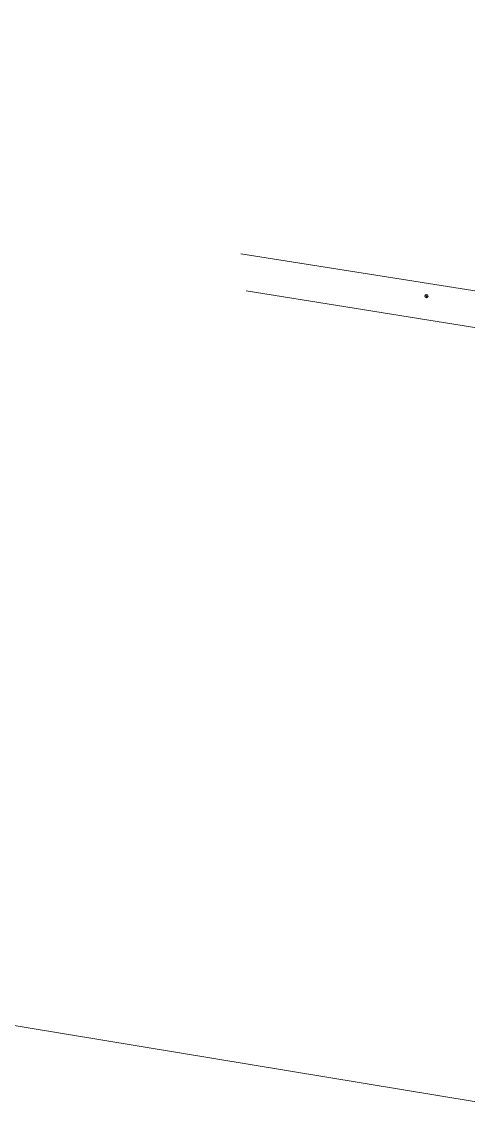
# Model space of a CAD drawing. Header units: metres. Extents: x 105014 to 106600, y 111320 to 118425.
# Drawn here: x 105680.7 to 105870.3, y 116699.5 to 117164.8 of the extents above; entities that cross this region are included whole.
import ezdxf

# ---------------------------------------------------------------- set-up
doc = ezdxf.new("R2010")
doc.units = ezdxf.units.M
doc.layers.add('35-RH-ACUE-MENOR-EXIST', color=151, linetype='CONTINUOUS', lineweight=13)
doc.layers.add('36-RH-SAN-POZOS', color=216, linetype='CONTINUOUS', lineweight=13)

# ---------------------------------------------------------------- blocks, each defined once
blk = doc.blocks.new('POZO_SAN')
for p, q in [((-0.5, 0), (0.5, 0)), ((0, -0.5), (0, 0.5))]:
    blk.add_line(p, q)
blk.add_circle((0, 0), 0.7)

msp = doc.modelspace()

# ---------------------------------------------------------------- linework, layer by layer
at = {"layer": '35-RH-ACUE-MENOR-EXIST'}
for points in [[(105178.5744, 116817.4508), (105539.9476, 116761.043), (105920.9127, 116698.2673), (105927.6139, 116697.316), (106024.833, 116689.4124), (106033.902, 116694.7788), (106040.5526, 116701.5538), (106047.9791, 116715.1949), (106051.8201, 116725.8396), (106046.6693, 116749.4243), (106048.6153, 116749.9885), (106037.1633, 116787.9158), (106015.5063, 116861.68), (106011.1153, 116873.1384), (105951.3398, 117023.2056), (105939.5771, 117054.3457), (105902.7237, 117158.6512), (105897.7174, 117237.0197), (105887, 117327.4)], [(105940.708, 117051.3518), (105938.0134, 117050.3339), (105935.8967, 117049.5712), (105927.0679, 117042.1424), (105773.6852, 117066.3359)], [(105950.6497, 117025.1422), (105945.4191, 117023.4215), (105775.9425, 117050.5213)]]:
    msp.add_lwpolyline(points, dxfattribs=at)

# ---------------------------------------------------------------- block references
at = {"layer": '36-RH-SAN-POZOS', "rotation": 279}
msp.add_blockref('POZO_SAN', (105852.59, 117048.34), dxfattribs=at)

doc.saveas('drawing.dxf')
